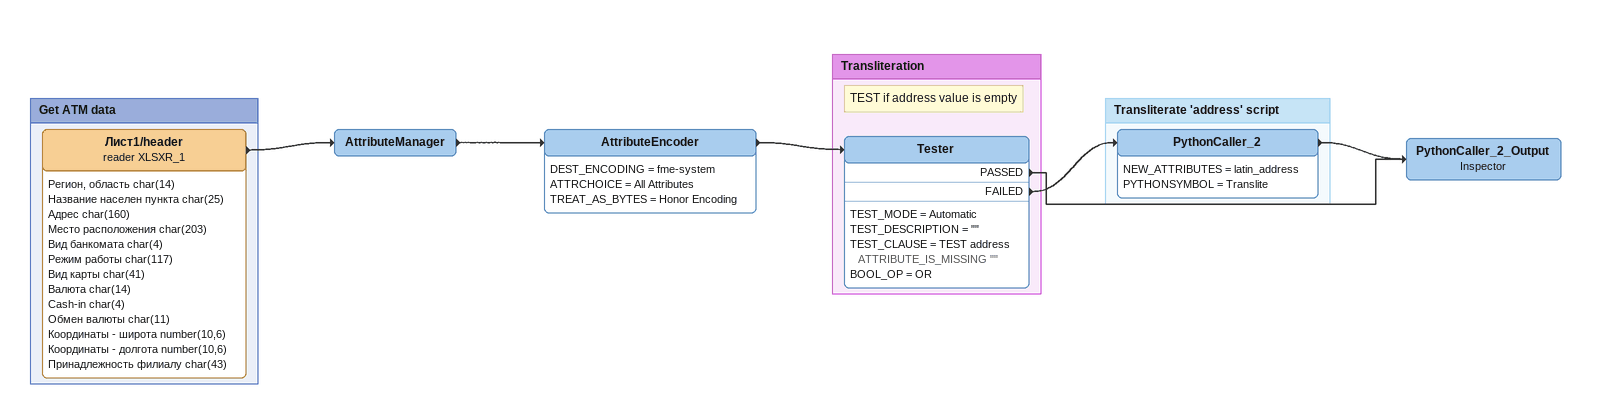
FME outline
AttributeManager
    -> AttributeEncoder
AttributeEncoder
    DEST_ENCODING = fme-system
    ATTRCHOICE = All Attributes
    TREAT_AS_BYTES = Honor Encoding
    -> Tester
PythonCaller_2_Output: Inspector

Bookmark: Get ATM data
Лист1/header (reader XLSXR_1)
    attributes: Регион, область char(14), Название населен пункта char(25), Адрес char(160), Место расположения char(203), Вид банкомата char(4), Режим работы char(117), Вид карты char(41), Валюта char(14), Cash-in char(4), Обмен валюты char(11), Координаты - широта number(10,6), Координаты - долгота number(10,6), Принадлежность филиалу char(43)
    -> AttributeManager

Bookmark: Transliteration
Note: TEST if address value is empty
Tester
    TEST_MODE = Automatic
    TEST_DESCRIPTION = ""
    TEST_CLAUSE = TEST address ATTRIBUTE_IS_MISSING ""
    BOOL_OP = OR
    PASSED -> PythonCaller_2_Output
    FAILED -> PythonCaller_2

Bookmark: Transliterate 'address' script
PythonCaller_2
    NEW_ATTRIBUTES = latin_address
    PYTHONSYMBOL = Translite
    -> PythonCaller_2_Output
